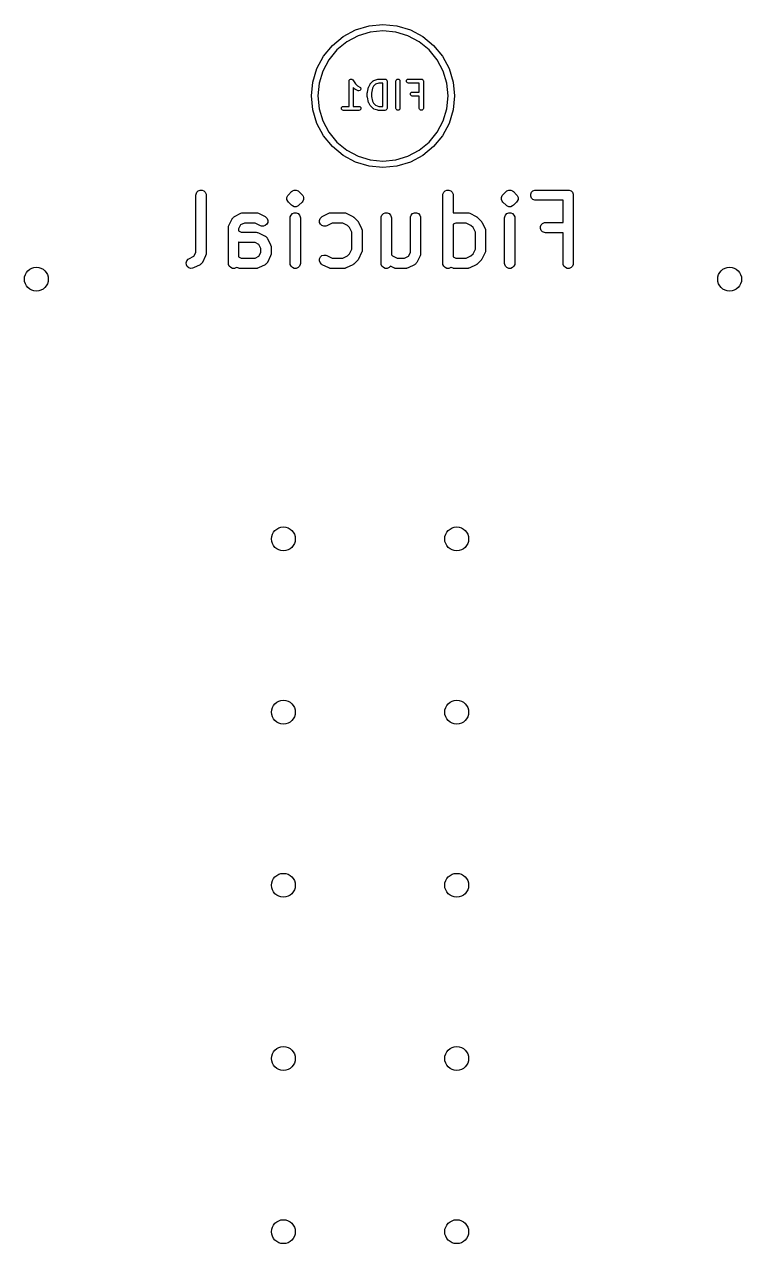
# Model space of a CAD drawing. Extents: x 0.39 to 0.81, y 0.19 to 1.75.
# Drawn here: x 0.393 to 0.807, y 1.043 to 1.747 of the extents above; entities that cross this region are included whole.
import ezdxf

# ---------------------------------------------------------------- set-up
doc = ezdxf.new("R2010")
doc.units = 0
doc.header["$MEASUREMENT"] = 0
doc.layers.add('BLACK', color=7, linetype='CONTINUOUS')

msp = doc.modelspace()

# ---------------------------------------------------------------- linework, layer by layer
at = {"layer": 'BLACK', "linetype": 'CONTINUOUS'}
for p, q in [((0.58418, 1.74396), (0.59194, 1.74631)), ((0.59194, 1.74631), (0.6, 1.7471)), ((0.6, 1.7471), (0.60806, 1.74631)), ((0.60806, 1.74631), (0.61582, 1.74396)), ((0.57077, 1.73499), (0.57703, 1.74014)), ((0.57703, 1.74014), (0.58418, 1.74396)), ((0.58562, 1.74049), (0.57912, 1.73701)), ((0.59267, 1.74262), (0.58562, 1.74049)), ((0.6, 1.74335), (0.59267, 1.74262)), ((0.60733, 1.74262), (0.6, 1.74335)), ((0.61438, 1.74049), (0.60733, 1.74262)), ((0.62088, 1.73701), (0.61438, 1.74049)), ((0.61582, 1.74396), (0.62297, 1.74014)), ((0.62297, 1.74014), (0.62923, 1.73499)), ((0.56563, 1.72873), (0.57077, 1.73499)), ((0.57343, 1.73234), (0.56875, 1.72664)), ((0.57912, 1.73701), (0.57343, 1.73234)), ((0.62657, 1.73234), (0.62088, 1.73701)), ((0.63125, 1.72664), (0.62657, 1.73234)), ((0.62923, 1.73499), (0.63437, 1.72873)), ((0.56181, 1.72158), (0.56563, 1.72873)), ((0.56875, 1.72664), (0.56528, 1.72015)), ((0.63472, 1.72015), (0.63125, 1.72664)), ((0.63437, 1.72873), (0.63819, 1.72158)), ((0.55946, 1.71383), (0.56181, 1.72158)), ((0.56528, 1.72015), (0.56314, 1.7131)), ((0.63686, 1.7131), (0.63472, 1.72015)), ((0.63819, 1.72158), (0.64054, 1.71383)), ((0.55866, 1.70576), (0.55946, 1.71383)), ((0.56314, 1.7131), (0.56242, 1.70576)), ((0.58045, 1.71435), (0.58054, 1.7148)), ((0.58045, 1.69978), (0.58045, 1.71435)), ((0.58054, 1.7148), (0.58062, 1.71489)), ((0.58062, 1.71489), (0.58065, 1.71501)), ((0.58065, 1.71501), (0.58093, 1.7152)), ((0.58093, 1.7152), (0.58118, 1.71544)), ((0.58118, 1.71544), (0.5813, 1.71544)), ((0.5813, 1.71544), (0.5814, 1.71551)), ((0.5814, 1.71551), (0.58174, 1.71544)), ((0.58174, 1.71544), (0.58208, 1.71544)), ((0.58208, 1.71544), (0.58217, 1.71535)), ((0.58217, 1.71535), (0.58228, 1.71533)), ((0.58228, 1.71533), (0.58261, 1.715)), ((0.58261, 1.715), (0.58405, 1.71285)), ((0.58379, 1.70976), (0.58281, 1.71075)), ((0.58281, 1.71075), (0.58281, 1.69978)), ((0.58405, 1.71285), (0.58533, 1.71157)), ((0.58533, 1.71157), (0.58665, 1.71091)), ((0.58665, 1.71091), (0.58702, 1.71062)), ((0.59098, 1.70789), (0.59173, 1.71089)), ((0.59173, 1.71089), (0.59179, 1.711)), ((0.59179, 1.711), (0.59182, 1.71113)), ((0.59182, 1.71113), (0.59257, 1.71263)), ((0.59257, 1.71263), (0.59269, 1.71278)), ((0.59269, 1.71278), (0.59279, 1.71293)), ((0.59279, 1.71293), (0.59429, 1.71443)), ((0.5946, 1.7114), (0.59399, 1.71019)), ((0.59429, 1.71443), (0.59434, 1.71447)), ((0.59434, 1.71447), (0.59435, 1.71449)), ((0.59435, 1.71449), (0.59452, 1.71459)), ((0.59452, 1.71459), (0.59467, 1.71469)), ((0.59576, 1.71257), (0.5946, 1.7114)), ((0.59467, 1.71469), (0.5947, 1.71469)), ((0.5947, 1.71469), (0.59475, 1.71472)), ((0.59475, 1.71472), (0.597, 1.71547)), ((0.59757, 1.71317), (0.59576, 1.71257)), ((0.597, 1.71547), (0.59719, 1.71549)), ((0.59719, 1.71549), (0.59738, 1.71553)), ((0.59738, 1.71553), (0.60112, 1.71553)), ((0.59994, 1.71317), (0.59757, 1.71317)), ((0.59994, 1.69978), (0.59994, 1.71317)), ((0.60112, 1.71553), (0.60158, 1.71544)), ((0.60158, 1.71544), (0.60222, 1.7148)), ((0.60222, 1.7148), (0.60231, 1.71435)), ((0.60231, 1.71435), (0.60231, 1.6986)), ((0.60744, 1.71435), (0.60753, 1.7148)), ((0.60744, 1.6986), (0.60744, 1.71435)), ((0.60753, 1.7148), (0.60817, 1.71544)), ((0.60817, 1.71544), (0.60908, 1.71544)), ((0.60908, 1.71544), (0.60972, 1.7148)), ((0.60972, 1.7148), (0.6098, 1.71435)), ((0.6098, 1.71435), (0.6098, 1.6986)), ((0.61353, 1.7148), (0.61417, 1.71544)), ((0.61353, 1.7139), (0.61353, 1.7148)), ((0.61417, 1.71326), (0.61353, 1.7139)), ((0.61417, 1.71544), (0.61462, 1.71553)), ((0.61462, 1.71317), (0.61417, 1.71326)), ((0.61462, 1.71553), (0.62212, 1.71553)), ((0.62094, 1.71317), (0.61462, 1.71317)), ((0.62094, 1.70803), (0.62094, 1.71317)), ((0.62212, 1.71553), (0.62257, 1.71544)), ((0.62257, 1.71544), (0.62321, 1.7148)), ((0.62321, 1.7148), (0.6233, 1.71435)), ((0.6233, 1.71435), (0.6233, 1.6986)), ((0.63758, 1.70576), (0.63686, 1.7131)), ((0.64054, 1.71383), (0.64134, 1.70576)), ((0.55946, 1.6977), (0.55866, 1.70576)), ((0.56242, 1.70576), (0.56314, 1.69843)), ((0.58395, 1.70966), (0.58379, 1.70976)), ((0.5841, 1.70954), (0.58395, 1.70966)), ((0.5856, 1.70879), (0.5841, 1.70954)), ((0.58604, 1.70867), (0.5856, 1.70879)), ((0.5869, 1.70896), (0.58604, 1.70867)), ((0.5873, 1.70977), (0.5869, 1.70896)), ((0.58702, 1.71062), (0.5873, 1.70977)), ((0.59094, 1.7076), (0.59097, 1.70774)), ((0.59094, 1.70535), (0.59094, 1.7076)), ((0.59097, 1.70521), (0.59094, 1.70535)), ((0.59097, 1.70774), (0.59098, 1.70789)), ((0.59098, 1.70506), (0.59097, 1.70521)), ((0.59173, 1.70206), (0.59098, 1.70506)), ((0.59399, 1.71019), (0.59331, 1.70745)), ((0.59331, 1.70745), (0.59331, 1.7055)), ((0.59331, 1.7055), (0.59399, 1.70276)), ((0.61578, 1.7073), (0.61642, 1.70794)), ((0.61578, 1.7064), (0.61578, 1.7073)), ((0.61642, 1.70576), (0.61578, 1.7064)), ((0.61642, 1.70794), (0.61687, 1.70803)), ((0.61687, 1.70567), (0.61642, 1.70576)), ((0.61687, 1.70803), (0.62094, 1.70803)), ((0.62094, 1.70567), (0.61687, 1.70567)), ((0.62094, 1.6986), (0.62094, 1.70567)), ((0.63686, 1.69843), (0.63758, 1.70576)), ((0.64134, 1.70576), (0.64054, 1.6977)), ((0.56181, 1.68994), (0.55946, 1.6977)), ((0.56314, 1.69843), (0.56528, 1.69138)), ((0.57604, 1.69905), (0.57668, 1.69969)), ((0.57604, 1.69815), (0.57604, 1.69905)), ((0.57668, 1.69751), (0.57604, 1.69815)), ((0.57668, 1.69969), (0.57713, 1.69978)), ((0.57713, 1.69742), (0.57668, 1.69751)), ((0.57713, 1.69978), (0.58045, 1.69978)), ((0.58613, 1.69742), (0.57713, 1.69742)), ((0.58281, 1.69978), (0.58613, 1.69978)), ((0.58613, 1.69978), (0.58658, 1.69969)), ((0.58658, 1.69751), (0.58613, 1.69742)), ((0.58658, 1.69969), (0.58722, 1.69905)), ((0.58722, 1.69815), (0.58658, 1.69751)), ((0.58722, 1.69905), (0.58722, 1.69815)), ((0.59179, 1.70195), (0.59173, 1.70206)), ((0.59182, 1.70182), (0.59179, 1.70195)), ((0.59257, 1.70032), (0.59182, 1.70182)), ((0.59269, 1.70017), (0.59257, 1.70032)), ((0.59279, 1.70002), (0.59269, 1.70017)), ((0.59429, 1.69852), (0.59279, 1.70002)), ((0.59399, 1.70276), (0.5946, 1.70155)), ((0.59434, 1.69848), (0.59429, 1.69852)), ((0.59435, 1.69846), (0.59434, 1.69848)), ((0.59452, 1.69837), (0.59435, 1.69846)), ((0.59467, 1.69826), (0.59452, 1.69837)), ((0.5946, 1.70155), (0.59576, 1.70038)), ((0.5947, 1.69826), (0.59467, 1.69826)), ((0.59475, 1.69823), (0.5947, 1.69826)), ((0.597, 1.69748), (0.59475, 1.69823)), ((0.59576, 1.70038), (0.59757, 1.69978)), ((0.59719, 1.69746), (0.597, 1.69748)), ((0.59738, 1.69742), (0.59719, 1.69746)), ((0.60112, 1.69742), (0.59738, 1.69742)), ((0.59757, 1.69978), (0.59994, 1.69978)), ((0.60158, 1.69751), (0.60112, 1.69742)), ((0.60222, 1.69815), (0.60158, 1.69751)), ((0.60231, 1.6986), (0.60222, 1.69815)), ((0.60753, 1.69815), (0.60744, 1.6986)), ((0.60817, 1.69751), (0.60753, 1.69815)), ((0.60908, 1.69751), (0.60817, 1.69751)), ((0.60972, 1.69815), (0.60908, 1.69751)), ((0.6098, 1.6986), (0.60972, 1.69815)), ((0.62103, 1.69815), (0.62094, 1.6986)), ((0.62167, 1.69751), (0.62103, 1.69815)), ((0.62257, 1.69751), (0.62167, 1.69751)), ((0.62321, 1.69815), (0.62257, 1.69751)), ((0.6233, 1.6986), (0.62321, 1.69815)), ((0.63472, 1.69138), (0.63686, 1.69843)), ((0.64054, 1.6977), (0.63819, 1.68994)), ((0.56563, 1.6828), (0.56181, 1.68994)), ((0.56528, 1.69138), (0.56875, 1.68488)), ((0.63125, 1.68488), (0.63472, 1.69138)), ((0.63819, 1.68994), (0.63437, 1.6828)), ((0.57077, 1.67653), (0.56563, 1.6828)), ((0.56875, 1.68488), (0.57343, 1.67919)), ((0.62657, 1.67919), (0.63125, 1.68488)), ((0.63437, 1.6828), (0.62923, 1.67653)), ((0.57703, 1.67139), (0.57077, 1.67653)), ((0.57343, 1.67919), (0.57912, 1.67452)), ((0.62088, 1.67452), (0.62657, 1.67919)), ((0.62923, 1.67653), (0.62297, 1.67139)), ((0.58418, 1.66757), (0.57703, 1.67139)), ((0.57912, 1.67452), (0.58562, 1.67104)), ((0.58562, 1.67104), (0.59267, 1.6689)), ((0.59267, 1.6689), (0.6, 1.66818)), ((0.6, 1.66818), (0.60733, 1.6689)), ((0.60733, 1.6689), (0.61438, 1.67104)), ((0.61438, 1.67104), (0.62088, 1.67452)), ((0.62297, 1.67139), (0.61582, 1.66757)), ((0.59194, 1.66522), (0.58418, 1.66757)), ((0.6, 1.66443), (0.59194, 1.66522)), ((0.60806, 1.66522), (0.6, 1.66443)), ((0.61582, 1.66757), (0.60806, 1.66522)), ((0.49206, 1.64849), (0.49212, 1.64906)), ((0.49206, 1.61544), (0.49206, 1.64849)), ((0.49212, 1.64906), (0.49256, 1.65013)), ((0.49256, 1.65013), (0.49337, 1.65094)), ((0.49337, 1.65094), (0.49444, 1.65138)), ((0.49444, 1.65138), (0.49559, 1.65138)), ((0.49559, 1.65138), (0.49665, 1.65094)), ((0.49665, 1.65094), (0.49747, 1.65013)), ((0.49747, 1.65013), (0.49791, 1.64906)), ((0.49791, 1.64906), (0.49797, 1.64849)), ((0.49797, 1.64849), (0.49797, 1.61474)), ((0.54461, 1.64719), (0.54505, 1.64825)), ((0.54505, 1.64825), (0.54542, 1.6487)), ((0.54542, 1.6487), (0.54729, 1.65058)), ((0.54729, 1.65058), (0.54774, 1.65094)), ((0.54774, 1.65094), (0.54881, 1.65138)), ((0.54881, 1.65138), (0.54996, 1.65138)), ((0.54996, 1.65138), (0.54996, 1.65138)), ((0.54996, 1.65138), (0.55102, 1.65094)), ((0.55102, 1.65094), (0.55147, 1.65058)), ((0.55147, 1.65058), (0.55334, 1.6487)), ((0.55334, 1.6487), (0.55371, 1.64825)), ((0.55371, 1.64825), (0.55385, 1.64791)), ((0.55385, 1.64791), (0.55415, 1.64719)), ((0.63454, 1.64849), (0.6346, 1.64906)), ((0.63454, 1.60912), (0.63454, 1.64849)), ((0.6346, 1.64906), (0.63504, 1.65013)), ((0.63504, 1.65013), (0.63585, 1.65094)), ((0.63585, 1.65094), (0.63692, 1.65138)), ((0.63692, 1.65138), (0.63807, 1.65138)), ((0.63807, 1.65138), (0.63914, 1.65094)), ((0.63914, 1.65094), (0.63995, 1.65013)), ((0.63995, 1.65013), (0.64039, 1.64906)), ((0.64039, 1.64906), (0.64045, 1.64849)), ((0.64045, 1.64849), (0.64045, 1.63821)), ((0.66835, 1.64719), (0.66879, 1.64825)), ((0.66879, 1.64825), (0.66915, 1.6487)), ((0.66915, 1.6487), (0.67103, 1.65058)), ((0.67103, 1.65058), (0.67148, 1.65094)), ((0.67148, 1.65094), (0.67254, 1.65138)), ((0.67254, 1.65138), (0.67369, 1.65138)), ((0.67369, 1.65138), (0.67369, 1.65138)), ((0.67369, 1.65138), (0.67476, 1.65094)), ((0.67476, 1.65094), (0.6752, 1.65058)), ((0.6752, 1.65058), (0.67708, 1.6487)), ((0.67708, 1.6487), (0.67745, 1.64825)), ((0.67745, 1.64825), (0.67759, 1.64791)), ((0.67759, 1.64791), (0.67789, 1.64719)), ((0.68522, 1.64906), (0.68566, 1.65013)), ((0.68522, 1.64791), (0.68522, 1.64906)), ((0.68566, 1.64685), (0.68522, 1.64791)), ((0.68566, 1.65013), (0.68647, 1.65094)), ((0.68647, 1.65094), (0.68754, 1.65138)), ((0.68754, 1.65138), (0.68811, 1.65144)), ((0.68811, 1.65144), (0.70686, 1.65144)), ((0.70686, 1.65144), (0.70744, 1.65138)), ((0.70744, 1.65138), (0.7085, 1.65094)), ((0.7085, 1.65094), (0.70932, 1.65013)), ((0.70932, 1.65013), (0.70976, 1.64906)), ((0.70976, 1.64906), (0.70981, 1.64849)), ((0.70981, 1.64849), (0.70981, 1.60912)), ((0.54461, 1.64604), (0.54461, 1.64719)), ((0.54505, 1.64497), (0.54461, 1.64604)), ((0.54542, 1.64452), (0.54505, 1.64497)), ((0.54729, 1.64265), (0.54542, 1.64452)), ((0.54774, 1.64228), (0.54729, 1.64265)), ((0.54881, 1.64184), (0.54774, 1.64228)), ((0.54996, 1.64184), (0.54881, 1.64184)), ((0.54881, 1.64184), (0.54881, 1.64184)), ((0.55102, 1.64228), (0.54996, 1.64184)), ((0.54996, 1.64184), (0.54996, 1.64184)), ((0.55147, 1.64265), (0.55102, 1.64228)), ((0.55334, 1.64452), (0.55147, 1.64265)), ((0.55371, 1.64497), (0.55334, 1.64452)), ((0.55415, 1.64604), (0.55371, 1.64497)), ((0.55415, 1.64719), (0.55415, 1.64604)), ((0.66835, 1.64604), (0.66835, 1.64719)), ((0.66879, 1.64497), (0.66835, 1.64604)), ((0.66915, 1.64452), (0.66879, 1.64497)), ((0.67103, 1.64265), (0.66915, 1.64452)), ((0.67148, 1.64228), (0.67103, 1.64265)), ((0.67254, 1.64184), (0.67148, 1.64228)), ((0.67369, 1.64184), (0.67254, 1.64184)), ((0.67254, 1.64184), (0.67254, 1.64184)), ((0.67476, 1.64228), (0.67369, 1.64184)), ((0.67369, 1.64184), (0.67369, 1.64184)), ((0.6752, 1.64265), (0.67476, 1.64228)), ((0.67708, 1.64452), (0.6752, 1.64265)), ((0.67745, 1.64497), (0.67708, 1.64452)), ((0.67789, 1.64604), (0.67745, 1.64497)), ((0.67789, 1.64719), (0.67789, 1.64604)), ((0.68647, 1.64603), (0.68566, 1.64685)), ((0.68754, 1.64559), (0.68647, 1.64603)), ((0.68811, 1.64553), (0.68754, 1.64559)), ((0.70391, 1.64553), (0.68811, 1.64553)), ((0.70391, 1.63269), (0.70391, 1.64553)), ((0.51112, 1.63106), (0.51299, 1.63481)), ((0.51299, 1.63481), (0.51306, 1.63491)), ((0.51306, 1.63491), (0.51307, 1.63495)), ((0.51307, 1.63495), (0.51312, 1.63501)), ((0.51312, 1.63501), (0.5133, 1.6353)), ((0.5133, 1.6353), (0.51358, 1.63554)), ((0.51358, 1.63554), (0.51383, 1.63582)), ((0.51383, 1.63582), (0.51412, 1.63601)), ((0.51412, 1.63601), (0.51417, 1.63605)), ((0.51417, 1.63605), (0.51422, 1.63607)), ((0.51422, 1.63607), (0.51432, 1.63613)), ((0.51432, 1.63613), (0.51806, 1.63801)), ((0.51806, 1.63801), (0.51861, 1.63821)), ((0.51861, 1.63821), (0.51871, 1.63822)), ((0.51871, 1.63822), (0.51881, 1.63826)), ((0.51881, 1.63826), (0.51939, 1.63832)), ((0.51939, 1.63832), (0.52688, 1.63832)), ((0.52688, 1.63832), (0.52746, 1.63826)), ((0.52746, 1.63826), (0.52756, 1.63822)), ((0.52756, 1.63822), (0.52766, 1.63821)), ((0.52766, 1.63821), (0.5282, 1.63801)), ((0.5282, 1.63801), (0.53195, 1.63613)), ((0.53195, 1.63613), (0.53244, 1.63582)), ((0.53244, 1.63582), (0.5332, 1.63495)), ((0.5332, 1.63495), (0.53356, 1.63386)), ((0.53356, 1.63386), (0.53348, 1.63271)), ((0.54643, 1.63536), (0.54649, 1.63594)), ((0.54643, 1.60912), (0.54643, 1.63536)), ((0.54649, 1.63594), (0.54693, 1.637)), ((0.54693, 1.637), (0.54774, 1.63782)), ((0.54774, 1.63782), (0.54881, 1.63826)), ((0.54881, 1.63826), (0.54996, 1.63826)), ((0.54996, 1.63826), (0.55102, 1.63782)), ((0.55102, 1.63782), (0.55184, 1.637)), ((0.55184, 1.637), (0.55228, 1.63594)), ((0.55228, 1.63594), (0.55233, 1.63536)), ((0.55233, 1.63536), (0.55233, 1.60912)), ((0.56332, 1.63386), (0.56369, 1.63495)), ((0.56341, 1.63271), (0.56332, 1.63386)), ((0.56369, 1.63495), (0.56444, 1.63582)), ((0.56444, 1.63582), (0.56493, 1.63613)), ((0.56493, 1.63613), (0.56868, 1.63801)), ((0.56868, 1.63801), (0.56922, 1.63821)), ((0.56922, 1.63821), (0.56933, 1.63822)), ((0.56933, 1.63822), (0.56943, 1.63826)), ((0.56943, 1.63826), (0.57, 1.63832)), ((0.57, 1.63832), (0.5775, 1.63832)), ((0.5775, 1.63832), (0.57808, 1.63826)), ((0.57808, 1.63826), (0.57818, 1.63822)), ((0.57818, 1.63822), (0.57828, 1.63821)), ((0.57828, 1.63821), (0.57882, 1.63801)), ((0.57882, 1.63801), (0.58257, 1.63613)), ((0.58257, 1.63613), (0.58282, 1.63597)), ((0.58282, 1.63597), (0.58289, 1.63594)), ((0.58289, 1.63594), (0.58297, 1.63588)), ((0.58297, 1.63588), (0.58306, 1.63582)), ((0.58306, 1.63582), (0.58311, 1.63576)), ((0.58311, 1.63576), (0.58334, 1.63558)), ((0.58334, 1.63558), (0.58522, 1.6337)), ((0.58522, 1.6337), (0.5854, 1.63348)), ((0.5854, 1.63348), (0.58546, 1.63342)), ((0.58546, 1.63342), (0.58552, 1.63334)), ((0.58552, 1.63334), (0.58558, 1.63326)), ((0.59892, 1.63536), (0.59898, 1.63594)), ((0.59892, 1.60912), (0.59892, 1.63536)), ((0.59898, 1.63594), (0.59942, 1.637)), ((0.59942, 1.637), (0.60023, 1.63782)), ((0.60023, 1.63782), (0.6013, 1.63826)), ((0.6013, 1.63826), (0.60245, 1.63826)), ((0.60245, 1.63826), (0.60352, 1.63782)), ((0.60352, 1.63782), (0.60433, 1.637)), ((0.60433, 1.637), (0.60477, 1.63594)), ((0.60477, 1.63594), (0.60483, 1.63536)), ((0.60483, 1.63536), (0.60483, 1.61409)), ((0.61579, 1.63536), (0.61585, 1.63594)), ((0.61579, 1.61544), (0.61579, 1.63536)), ((0.61585, 1.63594), (0.61629, 1.637)), ((0.61629, 1.637), (0.61711, 1.63782)), ((0.61711, 1.63782), (0.61817, 1.63826)), ((0.61817, 1.63826), (0.61932, 1.63826)), ((0.61932, 1.63826), (0.62039, 1.63782)), ((0.62039, 1.63782), (0.6212, 1.637)), ((0.6212, 1.637), (0.62164, 1.63594)), ((0.62164, 1.63594), (0.6217, 1.63536)), ((0.6217, 1.63536), (0.6217, 1.61474)), ((0.64045, 1.63821), (0.64046, 1.63821)), ((0.64046, 1.63821), (0.64057, 1.63822)), ((0.64057, 1.63822), (0.64067, 1.63826)), ((0.64067, 1.63826), (0.64124, 1.63832)), ((0.64124, 1.63832), (0.64874, 1.63832)), ((0.64874, 1.63832), (0.64932, 1.63826)), ((0.64932, 1.63826), (0.64942, 1.63822)), ((0.64942, 1.63822), (0.64952, 1.63821)), ((0.64952, 1.63821), (0.65006, 1.63801)), ((0.65006, 1.63801), (0.65381, 1.63613)), ((0.65381, 1.63613), (0.65406, 1.63597)), ((0.65406, 1.63597), (0.65413, 1.63594)), ((0.65413, 1.63594), (0.65421, 1.63588)), ((0.65421, 1.63588), (0.6543, 1.63582)), ((0.6543, 1.63582), (0.65435, 1.63576)), ((0.65435, 1.63576), (0.65458, 1.63558)), ((0.65458, 1.63558), (0.65646, 1.6337)), ((0.65646, 1.6337), (0.65664, 1.63348)), ((0.65664, 1.63348), (0.6567, 1.63342)), ((0.6567, 1.63342), (0.65676, 1.63334)), ((0.65676, 1.63334), (0.65682, 1.63326)), ((0.67016, 1.63536), (0.67022, 1.63594)), ((0.67016, 1.60912), (0.67016, 1.63536)), ((0.67022, 1.63594), (0.67066, 1.637)), ((0.67066, 1.637), (0.67148, 1.63782)), ((0.67148, 1.63782), (0.67254, 1.63826)), ((0.67254, 1.63826), (0.67369, 1.63826)), ((0.67369, 1.63826), (0.67476, 1.63782)), ((0.67476, 1.63782), (0.67557, 1.637)), ((0.67557, 1.637), (0.67601, 1.63594)), ((0.67601, 1.63594), (0.67607, 1.63536)), ((0.67607, 1.63536), (0.67607, 1.60912)), ((0.51081, 1.62974), (0.51086, 1.63032)), ((0.51081, 1.60912), (0.51081, 1.62974)), ((0.51086, 1.63032), (0.51091, 1.63041)), ((0.51091, 1.63052), (0.51112, 1.63106)), ((0.51091, 1.63041), (0.51091, 1.63052)), ((0.51784, 1.63129), (0.51671, 1.62904)), ((0.51671, 1.62904), (0.51671, 1.62782)), ((0.51671, 1.62782), (0.51821, 1.62707)), ((0.52008, 1.63241), (0.51784, 1.63129)), ((0.51821, 1.62707), (0.52688, 1.62707)), ((0.52619, 1.63241), (0.52008, 1.63241)), ((0.52931, 1.63085), (0.52619, 1.63241)), ((0.52688, 1.62707), (0.52746, 1.62701)), ((0.52746, 1.62701), (0.52756, 1.62697)), ((0.52756, 1.62697), (0.52766, 1.62696)), ((0.52766, 1.62696), (0.5282, 1.62676)), ((0.5282, 1.62676), (0.53195, 1.62488)), ((0.52985, 1.63064), (0.52931, 1.63085)), ((0.531, 1.63056), (0.52985, 1.63064)), ((0.5321, 1.63092), (0.531, 1.63056)), ((0.53297, 1.63168), (0.5321, 1.63092)), ((0.53348, 1.63271), (0.53297, 1.63168)), ((0.56392, 1.63168), (0.56341, 1.63271)), ((0.56479, 1.63092), (0.56392, 1.63168)), ((0.56588, 1.63056), (0.56479, 1.63092)), ((0.56703, 1.63064), (0.56588, 1.63056)), ((0.56757, 1.63085), (0.56703, 1.63064)), ((0.5707, 1.63241), (0.56757, 1.63085)), ((0.57681, 1.63241), (0.5707, 1.63241)), ((0.5795, 1.63106), (0.57681, 1.63241)), ((0.5807, 1.62987), (0.5795, 1.63106)), ((0.58205, 1.62717), (0.5807, 1.62987)), ((0.58205, 1.61731), (0.58205, 1.62717)), ((0.58558, 1.63326), (0.58561, 1.63318)), ((0.58561, 1.63318), (0.58577, 1.63294)), ((0.58577, 1.63294), (0.58764, 1.62919)), ((0.58764, 1.62919), (0.58785, 1.62864)), ((0.58785, 1.62864), (0.58786, 1.62854)), ((0.58786, 1.62854), (0.5879, 1.62844)), ((0.5879, 1.62844), (0.58795, 1.62787)), ((0.58795, 1.62787), (0.58795, 1.61662)), ((0.64194, 1.63241), (0.64045, 1.63166)), ((0.64045, 1.63166), (0.64045, 1.61282)), ((0.64805, 1.63241), (0.64194, 1.63241)), ((0.65074, 1.63106), (0.64805, 1.63241)), ((0.65194, 1.62987), (0.65074, 1.63106)), ((0.65329, 1.62717), (0.65194, 1.62987)), ((0.65329, 1.61731), (0.65329, 1.62717)), ((0.65682, 1.63326), (0.65685, 1.63318)), ((0.65685, 1.63318), (0.65701, 1.63294)), ((0.65701, 1.63294), (0.65888, 1.62919)), ((0.65888, 1.62919), (0.65909, 1.62864)), ((0.65909, 1.62864), (0.6591, 1.62854)), ((0.6591, 1.62854), (0.65914, 1.62844)), ((0.65914, 1.62844), (0.6592, 1.62787)), ((0.6592, 1.62787), (0.6592, 1.61662)), ((0.69084, 1.63032), (0.69128, 1.63138)), ((0.69084, 1.62916), (0.69084, 1.63032)), ((0.69128, 1.6281), (0.69084, 1.62916)), ((0.69128, 1.63138), (0.6921, 1.63219)), ((0.6921, 1.62728), (0.69128, 1.6281)), ((0.6921, 1.63219), (0.69316, 1.63264)), ((0.69316, 1.62684), (0.6921, 1.62728)), ((0.69316, 1.63264), (0.69374, 1.63269)), ((0.69374, 1.62679), (0.69316, 1.62684)), ((0.69374, 1.63269), (0.70391, 1.63269)), ((0.70391, 1.62679), (0.69374, 1.62679)), ((0.70391, 1.60912), (0.70391, 1.62679)), ((0.51673, 1.62127), (0.51671, 1.62127)), ((0.51671, 1.62127), (0.51671, 1.61282)), ((0.51684, 1.62126), (0.51673, 1.62127)), ((0.51693, 1.62122), (0.51684, 1.62126)), ((0.51751, 1.62116), (0.51693, 1.62122)), ((0.52619, 1.62116), (0.51751, 1.62116)), ((0.52843, 1.62004), (0.52619, 1.62116)), ((0.52956, 1.61779), (0.52843, 1.62004)), ((0.53195, 1.62488), (0.53205, 1.62482)), ((0.53205, 1.62482), (0.5321, 1.62481)), ((0.5321, 1.62481), (0.53215, 1.62476)), ((0.53215, 1.62476), (0.53244, 1.62457)), ((0.53244, 1.62457), (0.53269, 1.62429)), ((0.53269, 1.62429), (0.53297, 1.62405)), ((0.53297, 1.62405), (0.53315, 1.62376)), ((0.53315, 1.62376), (0.5332, 1.6237)), ((0.5332, 1.6237), (0.53321, 1.62366)), ((0.53321, 1.62366), (0.53327, 1.62356)), ((0.53327, 1.62356), (0.53515, 1.61981)), ((0.53515, 1.61981), (0.53536, 1.61927)), ((0.53536, 1.61927), (0.53536, 1.61917)), ((0.48807, 1.61176), (0.49094, 1.61319)), ((0.49094, 1.61319), (0.49206, 1.61544)), ((0.49765, 1.61342), (0.49578, 1.60967)), ((0.49786, 1.61396), (0.49765, 1.61342)), ((0.49787, 1.61407), (0.49786, 1.61396)), ((0.49791, 1.61417), (0.49787, 1.61407)), ((0.49797, 1.61474), (0.49791, 1.61417)), ((0.51671, 1.61282), (0.51821, 1.61207)), ((0.52619, 1.61207), (0.52843, 1.61319)), ((0.52843, 1.61319), (0.52956, 1.61544)), ((0.52956, 1.61544), (0.52956, 1.61779)), ((0.53515, 1.61342), (0.53327, 1.60967)), ((0.53536, 1.61396), (0.53515, 1.61342)), ((0.53536, 1.61917), (0.5354, 1.61907)), ((0.5354, 1.61417), (0.53536, 1.61407)), ((0.53536, 1.61407), (0.53536, 1.61396)), ((0.5354, 1.61907), (0.53546, 1.61849)), ((0.53546, 1.61474), (0.5354, 1.61417)), ((0.53546, 1.61849), (0.53546, 1.61474)), ((0.56341, 1.61177), (0.56392, 1.6128)), ((0.56392, 1.6128), (0.56479, 1.61356)), ((0.56479, 1.61356), (0.56588, 1.61392)), ((0.56588, 1.61392), (0.56703, 1.61384)), ((0.56703, 1.61384), (0.56757, 1.61363)), ((0.56757, 1.61363), (0.5707, 1.61207)), ((0.57681, 1.61207), (0.5795, 1.61342)), ((0.5795, 1.61342), (0.5807, 1.61462)), ((0.5807, 1.61462), (0.58205, 1.61731)), ((0.58764, 1.6153), (0.58577, 1.61155)), ((0.58785, 1.61584), (0.58764, 1.6153)), ((0.58786, 1.61594), (0.58785, 1.61584)), ((0.5879, 1.61604), (0.58786, 1.61594)), ((0.58795, 1.61662), (0.5879, 1.61604)), ((0.60483, 1.61409), (0.6055, 1.61342)), ((0.6055, 1.61342), (0.6082, 1.61207)), ((0.61243, 1.61207), (0.61467, 1.61319)), ((0.61467, 1.61319), (0.61579, 1.61544)), ((0.62139, 1.61342), (0.61951, 1.60967)), ((0.6216, 1.61396), (0.62139, 1.61342)), ((0.62164, 1.61417), (0.6216, 1.61407)), ((0.6216, 1.61407), (0.6216, 1.61396)), ((0.6217, 1.61474), (0.62164, 1.61417)), ((0.64045, 1.61282), (0.64194, 1.61207)), ((0.64805, 1.61207), (0.65074, 1.61342)), ((0.65074, 1.61342), (0.65194, 1.61462)), ((0.65194, 1.61462), (0.65329, 1.61731)), ((0.65888, 1.6153), (0.65701, 1.61155)), ((0.65909, 1.61584), (0.65888, 1.6153)), ((0.6591, 1.61594), (0.65909, 1.61584)), ((0.65914, 1.61604), (0.6591, 1.61594)), ((0.6592, 1.61662), (0.65914, 1.61604)), ((0.48646, 1.60949), (0.48682, 1.61058)), ((0.48654, 1.60834), (0.48646, 1.60949)), ((0.48706, 1.60731), (0.48654, 1.60834)), ((0.48682, 1.61058), (0.48758, 1.61145)), ((0.48793, 1.60655), (0.48706, 1.60731)), ((0.48758, 1.61145), (0.48807, 1.61176)), ((0.48902, 1.60619), (0.48793, 1.60655)), ((0.49017, 1.60627), (0.48902, 1.60619)), ((0.49071, 1.60648), (0.49017, 1.60627)), ((0.49446, 1.60835), (0.49071, 1.60648)), ((0.49456, 1.60841), (0.49446, 1.60835)), ((0.4946, 1.60843), (0.49456, 1.60841)), ((0.49466, 1.60848), (0.4946, 1.60843)), ((0.49495, 1.60866), (0.49466, 1.60848)), ((0.49519, 1.60894), (0.49495, 1.60866)), ((0.49547, 1.60918), (0.49519, 1.60894)), ((0.49565, 1.60947), (0.49547, 1.60918)), ((0.4957, 1.60953), (0.49565, 1.60947)), ((0.49572, 1.60958), (0.4957, 1.60953)), ((0.49578, 1.60967), (0.49572, 1.60958)), ((0.51086, 1.60854), (0.51081, 1.60912)), ((0.51131, 1.60748), (0.51086, 1.60854)), ((0.51212, 1.60666), (0.51131, 1.60748)), ((0.51318, 1.60622), (0.51212, 1.60666)), ((0.51434, 1.60622), (0.51318, 1.60622)), ((0.5154, 1.60666), (0.51434, 1.60622)), ((0.51554, 1.6068), (0.5154, 1.60666)), ((0.51619, 1.60648), (0.51554, 1.6068)), ((0.51673, 1.60627), (0.51619, 1.60648)), ((0.51684, 1.60626), (0.51673, 1.60627)), ((0.51693, 1.60622), (0.51684, 1.60626)), ((0.51751, 1.60616), (0.51693, 1.60622)), ((0.52688, 1.60616), (0.51751, 1.60616)), ((0.51821, 1.61207), (0.52619, 1.61207)), ((0.52746, 1.60622), (0.52688, 1.60616)), ((0.52756, 1.60626), (0.52746, 1.60622)), ((0.52766, 1.60627), (0.52756, 1.60626)), ((0.5282, 1.60648), (0.52766, 1.60627)), ((0.53195, 1.60835), (0.5282, 1.60648)), ((0.53205, 1.60841), (0.53195, 1.60835)), ((0.5321, 1.60843), (0.53205, 1.60841)), ((0.53215, 1.60848), (0.5321, 1.60843)), ((0.53244, 1.60866), (0.53215, 1.60848)), ((0.53269, 1.60894), (0.53244, 1.60866)), ((0.53297, 1.60918), (0.53269, 1.60894)), ((0.53315, 1.60947), (0.53297, 1.60918)), ((0.5332, 1.60953), (0.53315, 1.60947)), ((0.53321, 1.60958), (0.5332, 1.60953)), ((0.53327, 1.60967), (0.53321, 1.60958)), ((0.54649, 1.60854), (0.54643, 1.60912)), ((0.54693, 1.60748), (0.54649, 1.60854)), ((0.54774, 1.60666), (0.54693, 1.60748)), ((0.54881, 1.60622), (0.54774, 1.60666)), ((0.54996, 1.60622), (0.54881, 1.60622)), ((0.55102, 1.60666), (0.54996, 1.60622)), ((0.55184, 1.60748), (0.55102, 1.60666)), ((0.55228, 1.60854), (0.55184, 1.60748)), ((0.55233, 1.60912), (0.55228, 1.60854)), ((0.56332, 1.61062), (0.56341, 1.61177)), ((0.56369, 1.60953), (0.56332, 1.61062)), ((0.56444, 1.60866), (0.56369, 1.60953)), ((0.56493, 1.60835), (0.56444, 1.60866)), ((0.56868, 1.60648), (0.56493, 1.60835)), ((0.56922, 1.60627), (0.56868, 1.60648)), ((0.56933, 1.60626), (0.56922, 1.60627)), ((0.56943, 1.60622), (0.56933, 1.60626)), ((0.57, 1.60616), (0.56943, 1.60622)), ((0.5775, 1.60616), (0.57, 1.60616)), ((0.5707, 1.61207), (0.57681, 1.61207)), ((0.57808, 1.60622), (0.5775, 1.60616)), ((0.57818, 1.60626), (0.57808, 1.60622)), ((0.57828, 1.60627), (0.57818, 1.60626)), ((0.57882, 1.60648), (0.57828, 1.60627)), ((0.58257, 1.60835), (0.57882, 1.60648)), ((0.58282, 1.60851), (0.58257, 1.60835)), ((0.58289, 1.60854), (0.58282, 1.60851)), ((0.58297, 1.6086), (0.58289, 1.60854)), ((0.58306, 1.60866), (0.58297, 1.6086)), ((0.58311, 1.60872), (0.58306, 1.60866)), ((0.58334, 1.6089), (0.58311, 1.60872)), ((0.58522, 1.61078), (0.58334, 1.6089)), ((0.5854, 1.61101), (0.58522, 1.61078)), ((0.58546, 1.61106), (0.5854, 1.61101)), ((0.58552, 1.61115), (0.58546, 1.61106)), ((0.58558, 1.61123), (0.58552, 1.61115)), ((0.58561, 1.6113), (0.58558, 1.61123)), ((0.58577, 1.61155), (0.58561, 1.6113)), ((0.59898, 1.60854), (0.59892, 1.60912)), ((0.59942, 1.60748), (0.59898, 1.60854)), ((0.60023, 1.60666), (0.59942, 1.60748)), ((0.6013, 1.60622), (0.60023, 1.60666)), ((0.60245, 1.60622), (0.6013, 1.60622)), ((0.60352, 1.60666), (0.60245, 1.60622)), ((0.60428, 1.60743), (0.60352, 1.60666)), ((0.60618, 1.60648), (0.60428, 1.60743)), ((0.60672, 1.60627), (0.60618, 1.60648)), ((0.60682, 1.60626), (0.60672, 1.60627)), ((0.60692, 1.60622), (0.60682, 1.60626)), ((0.6075, 1.60616), (0.60692, 1.60622)), ((0.61312, 1.60616), (0.6075, 1.60616)), ((0.6082, 1.61207), (0.61243, 1.61207)), ((0.6137, 1.60622), (0.61312, 1.60616)), ((0.6138, 1.60626), (0.6137, 1.60622)), ((0.6139, 1.60627), (0.6138, 1.60626)), ((0.61444, 1.60648), (0.6139, 1.60627)), ((0.61819, 1.60835), (0.61444, 1.60648)), ((0.61829, 1.60841), (0.61819, 1.60835)), ((0.61834, 1.60843), (0.61829, 1.60841)), ((0.61839, 1.60848), (0.61834, 1.60843)), ((0.61868, 1.60866), (0.61839, 1.60848)), ((0.61893, 1.60894), (0.61868, 1.60866)), ((0.61921, 1.60918), (0.61893, 1.60894)), ((0.61939, 1.60947), (0.61921, 1.60918)), ((0.61944, 1.60953), (0.61939, 1.60947)), ((0.61945, 1.60958), (0.61944, 1.60953)), ((0.61951, 1.60967), (0.61945, 1.60958)), ((0.6346, 1.60854), (0.63454, 1.60912)), ((0.63504, 1.60748), (0.6346, 1.60854)), ((0.63585, 1.60666), (0.63504, 1.60748)), ((0.63692, 1.60622), (0.63585, 1.60666)), ((0.63807, 1.60622), (0.63692, 1.60622)), ((0.63914, 1.60666), (0.63807, 1.60622)), ((0.63927, 1.6068), (0.63914, 1.60666)), ((0.63992, 1.60648), (0.63927, 1.6068)), ((0.64046, 1.60627), (0.63992, 1.60648)), ((0.64057, 1.60626), (0.64046, 1.60627)), ((0.64067, 1.60622), (0.64057, 1.60626)), ((0.64124, 1.60616), (0.64067, 1.60622)), ((0.64874, 1.60616), (0.64124, 1.60616)), ((0.64194, 1.61207), (0.64805, 1.61207)), ((0.64932, 1.60622), (0.64874, 1.60616)), ((0.64942, 1.60626), (0.64932, 1.60622)), ((0.64952, 1.60627), (0.64942, 1.60626)), ((0.65006, 1.60648), (0.64952, 1.60627)), ((0.65381, 1.60835), (0.65006, 1.60648)), ((0.65406, 1.60851), (0.65381, 1.60835)), ((0.65413, 1.60854), (0.65406, 1.60851)), ((0.65421, 1.6086), (0.65413, 1.60854)), ((0.6543, 1.60866), (0.65421, 1.6086)), ((0.65435, 1.60872), (0.6543, 1.60866)), ((0.65458, 1.6089), (0.65435, 1.60872)), ((0.65646, 1.61078), (0.65458, 1.6089)), ((0.65664, 1.61101), (0.65646, 1.61078)), ((0.6567, 1.61106), (0.65664, 1.61101)), ((0.65676, 1.61115), (0.6567, 1.61106)), ((0.65682, 1.61123), (0.65676, 1.61115)), ((0.65685, 1.6113), (0.65682, 1.61123)), ((0.65701, 1.61155), (0.65685, 1.6113)), ((0.67022, 1.60854), (0.67016, 1.60912)), ((0.67066, 1.60748), (0.67022, 1.60854)), ((0.67148, 1.60666), (0.67066, 1.60748)), ((0.67254, 1.60622), (0.67148, 1.60666)), ((0.67369, 1.60622), (0.67254, 1.60622)), ((0.67476, 1.60666), (0.67369, 1.60622)), ((0.67557, 1.60748), (0.67476, 1.60666)), ((0.67601, 1.60854), (0.67557, 1.60748)), ((0.67607, 1.60912), (0.67601, 1.60854)), ((0.70397, 1.60854), (0.70391, 1.60912)), ((0.70441, 1.60748), (0.70397, 1.60854)), ((0.70522, 1.60666), (0.70441, 1.60748)), ((0.70629, 1.60622), (0.70522, 1.60666)), ((0.70744, 1.60622), (0.70629, 1.60622)), ((0.7085, 1.60666), (0.70744, 1.60622)), ((0.70932, 1.60748), (0.7085, 1.60666)), ((0.70976, 1.60854), (0.70932, 1.60748)), ((0.70981, 1.60912), (0.70976, 1.60854))]:
    msp.add_line(p, q, dxfattribs=at)
at = {"layer": 'BLACK'}
for centre in [(0.4, 1.6), (0.8, 1.6), (0.54252, 1.45), (0.64252, 1.45), (0.54252, 1.35), (0.64252, 1.35), (0.54252, 1.25), (0.64252, 1.25), (0.54252, 1.15), (0.64252, 1.15), (0.54252, 1.05), (0.64252, 1.05)]:
    msp.add_circle(centre, 0.00689, dxfattribs=at)

doc.saveas('drawing.dxf')
